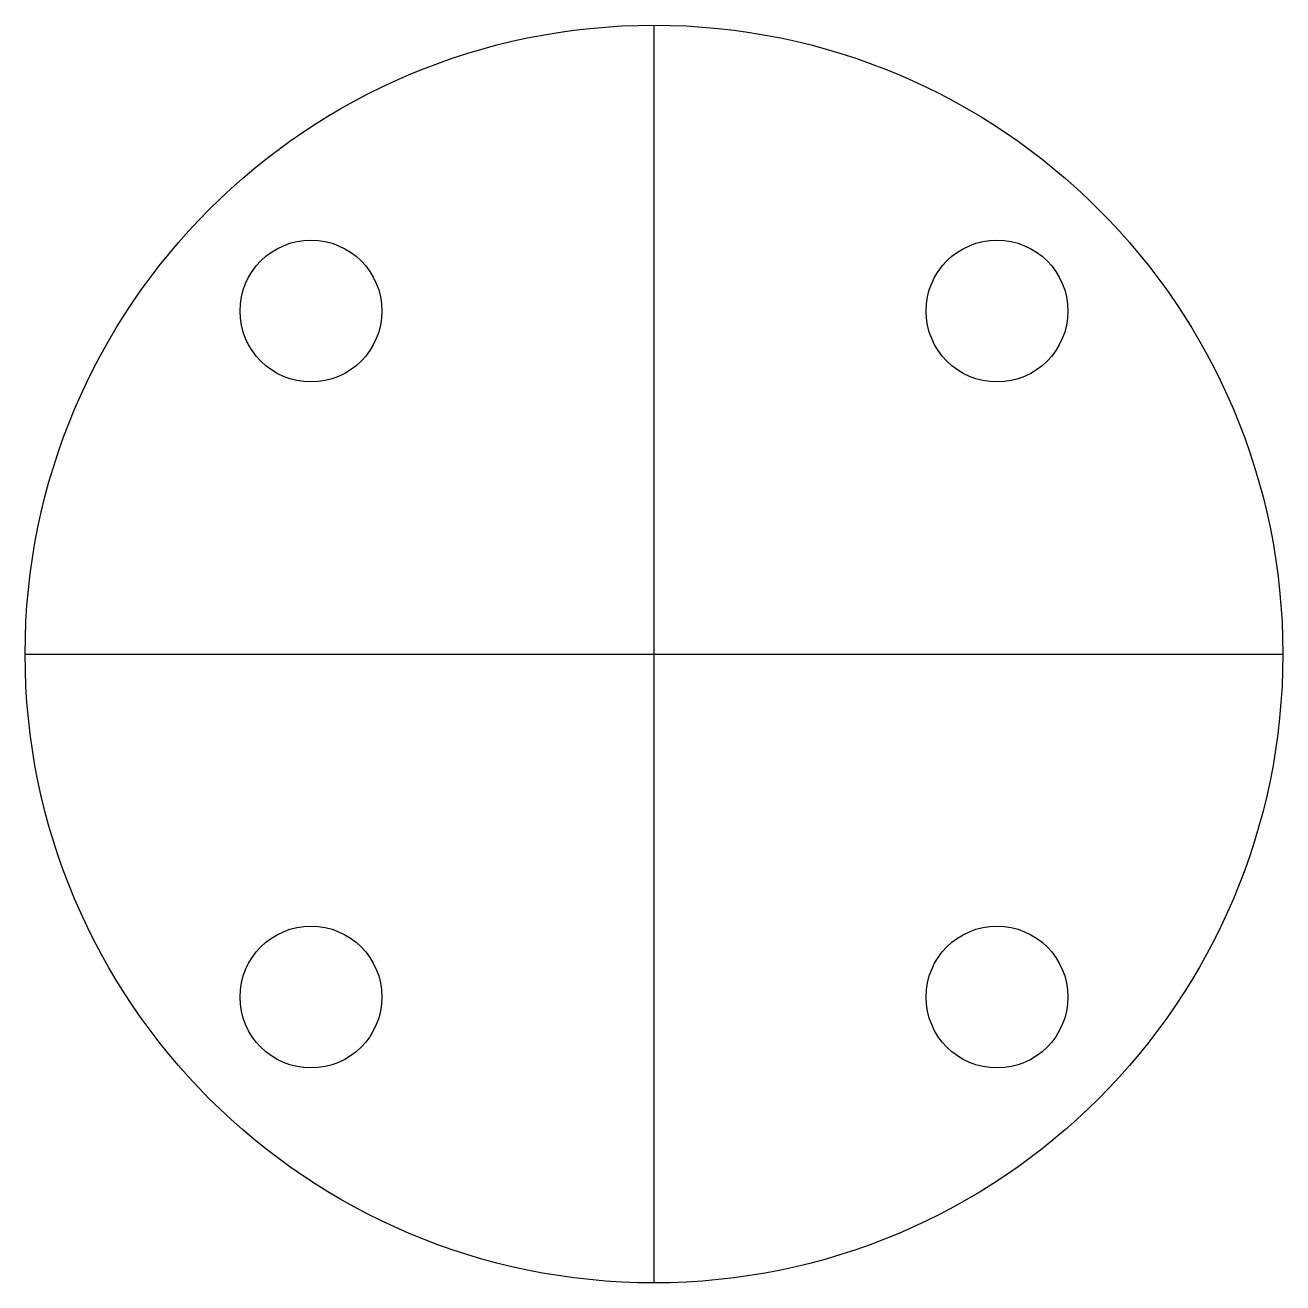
# Model space of a CAD drawing. Header units: millimetres. Extents: x 4.6 to 26.6, y -0.9 to 21.1.
import ezdxf

# ---------------------------------------------------------------- set-up
doc = ezdxf.new("R2010")
doc.units = ezdxf.units.MM

msp = doc.modelspace()

# ---------------------------------------------------------------- linework, layer by layer
for p, q in [((15.587, 21.057), (15.587, -0.943)), ((4.587, 10.057), (26.587, 10.057))]:
    msp.add_line(p, q)
msp.add_circle((15.587, 10.057), 11)
at = {"color": 7, "linetype": 'Continuous', "lineweight": 25}
for centre in [(9.587, 16.057), (21.587, 16.057), (9.587, 4.057), (21.587, 4.057)]:
    msp.add_circle(centre, 1.24, dxfattribs=at)

doc.saveas('drawing.dxf')
